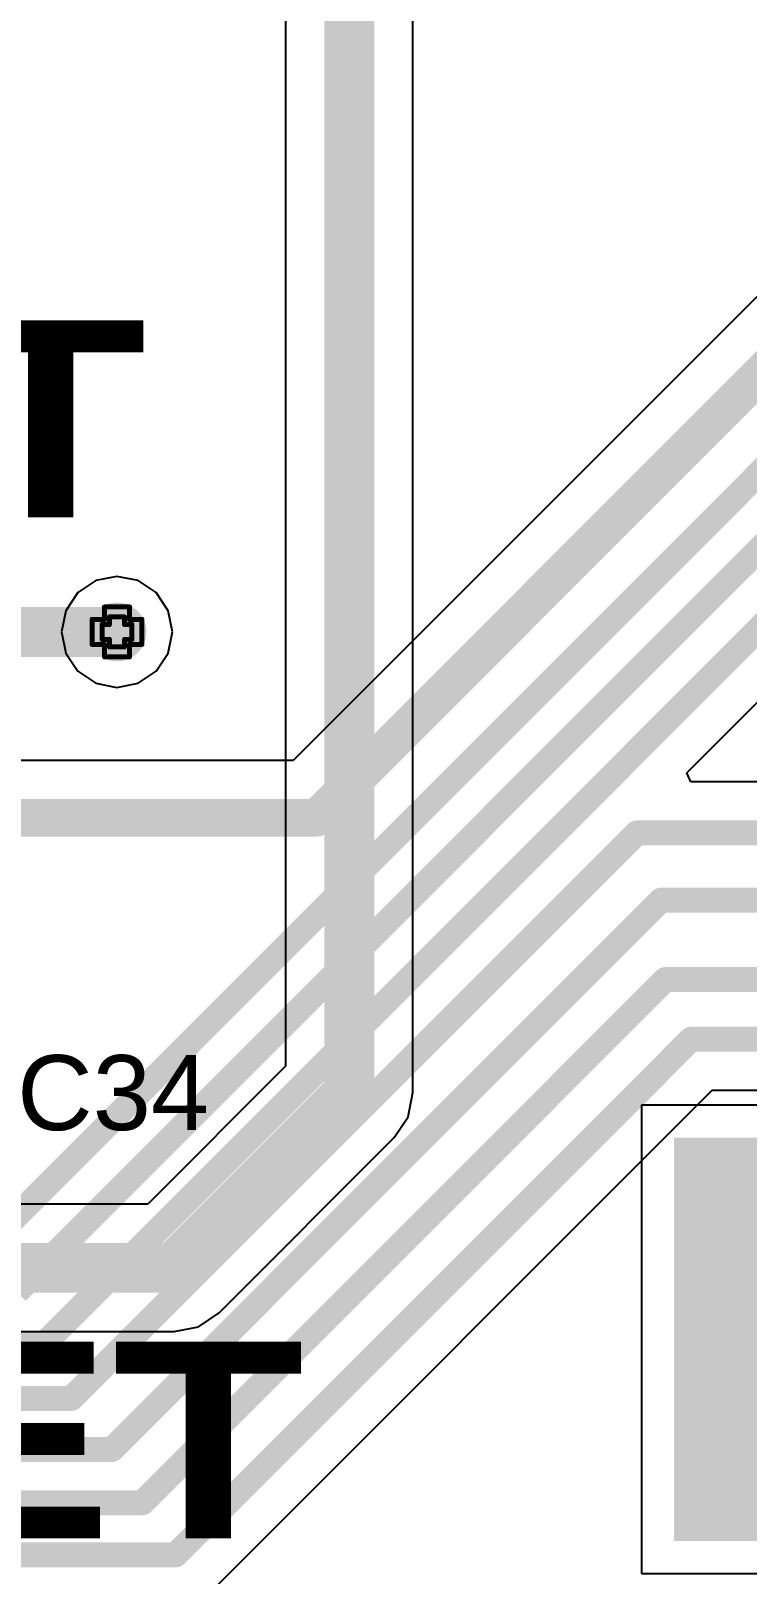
# Model space of a CAD drawing. Header units: inches. Extents: x 0 to 198, y 0 to 199.
# Drawn here: x 4.491 to 4.777, y 1.672 to 2.29 of the extents above; entities that cross this region are included whole.
import ezdxf

# ---------------------------------------------------------------- set-up
doc = ezdxf.new("R2010")
doc.units = ezdxf.units.IN
doc.header["$MEASUREMENT"] = 0
for name, color, linetype in [('Bottom Layer', 5, 'Continuous'), ('Bottom Solder', 6, 'Continuous'), ('Drill Drawing', 1, 'Continuous'), ('Layer 1', 16, 'Continuous'), ('Layer 2', 76, 'Continuous'), ('Multi-Layer', 9, 'Continuous'), ('Top Layer', 1, 'Continuous'), ('Top Overlay', 2, 'Continuous'), ('Top Solder', 216, 'Continuous'), ('Via Holes', 16, 'Continuous')]:
    doc.layers.add(name, color=color, linetype=linetype)
doc.styles.add('Arial', font='', dxfattribs={"height": 0.2})
doc.styles.add('Arial Black_Bold', font='', dxfattribs={"height": 0.2})
doc.styles.get('Arial').set_extended_font_data('Arial')
doc.styles.get('Arial Black_Bold').set_extended_font_data('Arial Black', bold=True)

# ---------------------------------------------------------------- blocks, each defined once
blk = doc.blocks.new('EC11E1820402_60')
at = {"layer": 'Bottom Layer'}
blk.add_hatch(color=5, dxfattribs=at).paths.add_polyline_path([(0.30512, -0.06889), (0.18701, -0.06889), (0.18701, 0.08859), (0.30512, 0.08859)])
at = {"layer": 'Bottom Solder'}
blk.add_hatch(color=6, dxfattribs=at).paths.add_polyline_path([(0.30712, -0.07089), (0.18501, -0.07089), (0.18501, 0.09059), (0.30712, 0.09059)])
at = {"layer": 'Layer 1'}
blk.add_hatch(color=16, dxfattribs=at).paths.add_polyline_path([(0.30512, -0.06889), (0.18701, -0.06889), (0.18701, 0.08859), (0.30512, 0.08859)])
at = {"layer": 'Layer 2'}
blk.add_hatch(color=76, dxfattribs=at).paths.add_polyline_path([(0.30512, -0.06889), (0.18701, -0.06889), (0.18701, 0.08859), (0.30512, 0.08859)])
at = {"layer": 'Multi-Layer'}
blk.add_hatch(color=9, dxfattribs=at).paths.add_polyline_path([(0.30512, -0.06889), (0.18701, -0.06889), (0.18701, 0.08859), (0.30512, 0.08859)])
at = {"layer": 'Top Layer'}
blk.add_hatch(color=1, dxfattribs=at).paths.add_polyline_path([(0.30512, -0.06889), (0.18701, -0.06889), (0.18701, 0.08859), (0.30512, 0.08859)])
at = {"layer": 'Top Solder'}
blk.add_hatch(color=216, dxfattribs=at).paths.add_polyline_path([(0.30712, -0.07089), (0.18501, -0.07089), (0.18501, 0.09059), (0.30712, 0.09059)])

msp = doc.modelspace()

# ---------------------------------------------------------------- hatches: boundary and pattern name
at = {"layer": 'Bottom Layer'}
h = msp.add_hatch(color=5, dxfattribs=at)
edge = h.paths.add_edge_path()
edge.add_arc((4.525, 2.04938), 0.01181, 0, 360)
at = {"layer": 'Layer 1'}
h = msp.add_hatch(color=16, dxfattribs=at)
edge = h.paths.add_edge_path()
edge.add_arc((4.525, 2.04938), 0.01181, 0, 360)
at = {"layer": 'Layer 2'}
h = msp.add_hatch(color=76, dxfattribs=at)
edge = h.paths.add_edge_path()
edge.add_arc((4.525, 2.04938), 0.01181, 0, 360)
at = {"layer": 'Top Layer'}
h = msp.add_hatch(color=1, dxfattribs=at)
edge = h.paths.add_edge_path()
edge.add_arc((4.525, 2.04938), 0.01181, 0, 360)
at = {"layer": 'Via Holes'}
h = msp.add_hatch(color=7, dxfattribs=at)
edge = h.paths.add_edge_path()
edge.add_arc((4.525, 2.04938), 0.00591, 0, 360)

# ---------------------------------------------------------------- linework, layer by layer
at = {"layer": 'Drill Drawing'}
for points in [[(4.52, 2.05438, 0.002, 0.002, 0), (4.52, 2.05938, 0.002, 0.002, 0)], [(4.52, 2.05938, 0.002, 0.002, 0), (4.53, 2.05938, 0.002, 0.002, 0)], [(4.53, 2.05438, 0.002, 0.002, 0), (4.53, 2.05938, 0.002, 0.002, 0)], [(4.515, 2.04438, 0.002, 0.002, 0), (4.515, 2.05438, 0.002, 0.002, 0)], [(4.515, 2.05438, 0.002, 0.002, 0), (4.52, 2.05438, 0.002, 0.002, 0)], [(4.519, 2.04638, 0.002, 0.002, 0), (4.519, 2.05238, 0.002, 0.002, 0)], [(4.519, 2.05238, 0.002, 0.002, 0), (4.522, 2.05238, 0.002, 0.002, 0)], [(4.522, 2.05238, 0.002, 0.002, 0), (4.522, 2.05538, 0.002, 0.002, 0)], [(4.522, 2.05538, 0.002, 0.002, 0), (4.528, 2.05538, 0.002, 0.002, 0)], [(4.528, 2.05238, 0.002, 0.002, 0), (4.528, 2.05538, 0.002, 0.002, 0)], [(4.528, 2.05238, 0.002, 0.002, 0), (4.531, 2.05238, 0.002, 0.002, 0)], [(4.53, 2.05438, 0.002, 0.002, 0), (4.535, 2.05438, 0.002, 0.002, 0)], [(4.531, 2.04638, 0.002, 0.002, 0), (4.531, 2.05238, 0.002, 0.002, 0)], [(4.535, 2.04438, 0.002, 0.002, 0), (4.535, 2.05438, 0.002, 0.002, 0)], [(4.515, 2.04438, 0.002, 0.002, 0), (4.52, 2.04438, 0.002, 0.002, 0)], [(4.519, 2.04638, 0.002, 0.002, 0), (4.522, 2.04638, 0.002, 0.002, 0)], [(4.52, 2.03938, 0.002, 0.002, 0), (4.52, 2.04438, 0.002, 0.002, 0)], [(4.522, 2.04338, 0.002, 0.002, 0), (4.522, 2.04638, 0.002, 0.002, 0)], [(4.528, 2.04638, 0.002, 0.002, 0), (4.531, 2.04638, 0.002, 0.002, 0)], [(4.528, 2.04338, 0.002, 0.002, 0), (4.528, 2.04638, 0.002, 0.002, 0)], [(4.53, 2.04438, 0.002, 0.002, 0), (4.535, 2.04438, 0.002, 0.002, 0)], [(4.53, 2.03938, 0.002, 0.002, 0), (4.53, 2.04438, 0.002, 0.002, 0)], [(4.52, 2.03938, 0.002, 0.002, 0), (4.53, 2.03938, 0.002, 0.002, 0)], [(4.522, 2.04338, 0.002, 0.002, 0), (4.528, 2.04338, 0.002, 0.002, 0)]]:
    msp.add_lwpolyline(points, format="xyseb", dxfattribs=at)
for points in [[(4.5195, 2.05938, 0.001, 0.001, 1), (4.5205, 2.05938, 0.001, 0.001, 1)], [(4.5195, 2.05938, 0.001, 0.001, 1), (4.5205, 2.05938, 0.001, 0.001, 1)], [(4.5295, 2.05938, 0.001, 0.001, 1), (4.5305, 2.05938, 0.001, 0.001, 1)], [(4.5295, 2.05938, 0.001, 0.001, 1), (4.5305, 2.05938, 0.001, 0.001, 1)], [(4.5145, 2.05438, 0.001, 0.001, 1), (4.5155, 2.05438, 0.001, 0.001, 1)], [(4.5145, 2.05438, 0.001, 0.001, 1), (4.5155, 2.05438, 0.001, 0.001, 1)], [(4.5185, 2.05238, 0.001, 0.001, 1), (4.5195, 2.05238, 0.001, 0.001, 1)], [(4.5185, 2.05238, 0.001, 0.001, 1), (4.5195, 2.05238, 0.001, 0.001, 1)], [(4.5195, 2.05438, 0.001, 0.001, 1), (4.5205, 2.05438, 0.001, 0.001, 1)], [(4.5195, 2.05438, 0.001, 0.001, 1), (4.5205, 2.05438, 0.001, 0.001, 1)], [(4.5215, 2.05538, 0.001, 0.001, 1), (4.5225, 2.05538, 0.001, 0.001, 1)], [(4.5215, 2.05538, 0.001, 0.001, 1), (4.5225, 2.05538, 0.001, 0.001, 1)], [(4.5215, 2.05238, 0.001, 0.001, 1), (4.5225, 2.05238, 0.001, 0.001, 1)], [(4.5215, 2.05238, 0.001, 0.001, 1), (4.5225, 2.05238, 0.001, 0.001, 1)], [(4.5275, 2.05538, 0.001, 0.001, 1), (4.5285, 2.05538, 0.001, 0.001, 1)], [(4.5275, 2.05538, 0.001, 0.001, 1), (4.5285, 2.05538, 0.001, 0.001, 1)], [(4.5275, 2.05238, 0.001, 0.001, 1), (4.5285, 2.05238, 0.001, 0.001, 1)], [(4.5275, 2.05238, 0.001, 0.001, 1), (4.5285, 2.05238, 0.001, 0.001, 1)], [(4.5295, 2.05438, 0.001, 0.001, 1), (4.5305, 2.05438, 0.001, 0.001, 1)], [(4.5295, 2.05438, 0.001, 0.001, 1), (4.5305, 2.05438, 0.001, 0.001, 1)], [(4.5305, 2.05238, 0.001, 0.001, 1), (4.5315, 2.05238, 0.001, 0.001, 1)], [(4.5305, 2.05238, 0.001, 0.001, 1), (4.5315, 2.05238, 0.001, 0.001, 1)], [(4.5345, 2.05438, 0.001, 0.001, 1), (4.5355, 2.05438, 0.001, 0.001, 1)], [(4.5345, 2.05438, 0.001, 0.001, 1), (4.5355, 2.05438, 0.001, 0.001, 1)], [(4.5145, 2.04438, 0.001, 0.001, 1), (4.5155, 2.04438, 0.001, 0.001, 1)], [(4.5145, 2.04438, 0.001, 0.001, 1), (4.5155, 2.04438, 0.001, 0.001, 1)], [(4.5185, 2.04638, 0.001, 0.001, 1), (4.5195, 2.04638, 0.001, 0.001, 1)], [(4.5185, 2.04638, 0.001, 0.001, 1), (4.5195, 2.04638, 0.001, 0.001, 1)], [(4.5195, 2.04438, 0.001, 0.001, 1), (4.5205, 2.04438, 0.001, 0.001, 1)], [(4.5195, 2.04438, 0.001, 0.001, 1), (4.5205, 2.04438, 0.001, 0.001, 1)], [(4.5215, 2.04638, 0.001, 0.001, 1), (4.5225, 2.04638, 0.001, 0.001, 1)], [(4.5215, 2.04638, 0.001, 0.001, 1), (4.5225, 2.04638, 0.001, 0.001, 1)], [(4.5275, 2.04638, 0.001, 0.001, 1), (4.5285, 2.04638, 0.001, 0.001, 1)], [(4.5275, 2.04638, 0.001, 0.001, 1), (4.5285, 2.04638, 0.001, 0.001, 1)], [(4.5295, 2.04438, 0.001, 0.001, 1), (4.5305, 2.04438, 0.001, 0.001, 1)], [(4.5295, 2.04438, 0.001, 0.001, 1), (4.5305, 2.04438, 0.001, 0.001, 1)], [(4.5305, 2.04638, 0.001, 0.001, 1), (4.5315, 2.04638, 0.001, 0.001, 1)], [(4.5305, 2.04638, 0.001, 0.001, 1), (4.5315, 2.04638, 0.001, 0.001, 1)], [(4.5345, 2.04438, 0.001, 0.001, 1), (4.5355, 2.04438, 0.001, 0.001, 1)], [(4.5345, 2.04438, 0.001, 0.001, 1), (4.5355, 2.04438, 0.001, 0.001, 1)], [(4.5195, 2.03938, 0.001, 0.001, 1), (4.5205, 2.03938, 0.001, 0.001, 1)], [(4.5195, 2.03938, 0.001, 0.001, 1), (4.5205, 2.03938, 0.001, 0.001, 1)], [(4.5215, 2.04338, 0.001, 0.001, 1), (4.5225, 2.04338, 0.001, 0.001, 1)], [(4.5215, 2.04338, 0.001, 0.001, 1), (4.5225, 2.04338, 0.001, 0.001, 1)], [(4.5275, 2.04338, 0.001, 0.001, 1), (4.5285, 2.04338, 0.001, 0.001, 1)], [(4.5275, 2.04338, 0.001, 0.001, 1), (4.5285, 2.04338, 0.001, 0.001, 1)], [(4.5295, 2.03938, 0.001, 0.001, 1), (4.5305, 2.03938, 0.001, 0.001, 1)], [(4.5295, 2.03938, 0.001, 0.001, 1), (4.5305, 2.03938, 0.001, 0.001, 1)]]:
    msp.add_lwpolyline(points, format="xyseb", close=True, dxfattribs=at)
at = {"layer": 'Layer 2'}
for p, q in [((4.59251, 2.38), (4.59251, 1.87556)), ((4.64349, 1.865), (4.64349, 2.36944)), ((4.51649, 2.06992), (4.50928, 2.0651)), ((4.525, 2.07162), (4.51649, 2.06992)), ((4.53351, 2.06992), (4.525, 2.07162)), ((4.54072, 2.0651), (4.53351, 2.06992)), ((4.50928, 2.0651), (4.50445, 2.05789)), ((4.54555, 2.05789), (4.54072, 2.0651)), ((4.50445, 2.05789), (4.50276, 2.04938)), ((4.54724, 2.04938), (4.54555, 2.05789)), ((4.50276, 2.04938), (4.50445, 2.04087)), ((4.54555, 2.04087), (4.54724, 2.04938)), ((4.50445, 2.04087), (4.50928, 2.03365)), ((4.54072, 2.03365), (4.54555, 2.04087)), ((4.50928, 2.03365), (4.51649, 2.02883)), ((4.53351, 2.02883), (4.54072, 2.03365)), ((4.51649, 2.02883), (4.525, 2.02714)), ((4.525, 2.02714), (4.53351, 2.02883)), ((4.59251, 1.87556), (4.53731, 1.82036)), ((4.64155, 1.85525), (4.64349, 1.865)), ((4.8831, 1.86002), (4.73499, 1.86002)), ((4.73499, 1.86002), (4.73499, 1.67254)), ((4.63602, 1.84698), (4.64155, 1.85525)), ((4.5659, 1.77685), (4.63602, 1.84698)), ((4.53731, 1.82036), (4.29876, 1.82036)), ((4.55763, 1.77132), (4.5659, 1.77685)), ((2.36585, 1.76938), (4.54787, 1.76938)), ((4.54787, 1.76938), (4.55763, 1.77132)), ((4.73499, 1.67254), (4.8831, 1.67254))]:
    msp.add_line(p, q, dxfattribs=at)
for points in [[(4.618, 1.865, 0.02, 0.02, 0), (4.618, 2.38, 0.02, 0.02, 0)], [(4.54787, 1.79487, 0.02, 0.02, 0), (4.618, 1.865, 0.02, 0.02, 0)], [(1.92513, 1.79487, 0.02, 0.02, 0), (4.54787, 1.79487, 0.02, 0.02, 0)]]:
    msp.add_lwpolyline(points, format="xyseb", dxfattribs=at)
for points in [[(4.613, 1.865, 0.01, 0.01, 1), (4.623, 1.865, 0.01, 0.01, 1)], [(4.613, 1.865, 0.01, 0.01, 1), (4.623, 1.865, 0.01, 0.01, 1)], [(4.54287, 1.79487, 0.01, 0.01, 1), (4.55287, 1.79487, 0.01, 0.01, 1)], [(4.54287, 1.79487, 0.01, 0.01, 1), (4.55287, 1.79487, 0.01, 0.01, 1)]]:
    msp.add_lwpolyline(points, format="xyseb", close=True, dxfattribs=at)
at = {"layer": 'Top Layer'}
for p, q in [((4.87093, 2.27337), (4.5955, 1.99794)), ((4.7532, 1.99302), (4.80134, 2.04117)), ((4.5955, 1.99794), (4.0995, 1.99794)), ((4.75473, 1.98933), (4.7532, 1.99302)), ((5.05403, 1.98933), (4.75473, 1.98933)), ((4.56291, 1.66558), (4.76333, 1.866)), ((4.76333, 1.866), (5.80977, 1.866))]:
    msp.add_line(p, q, dxfattribs=at)
for points in [[(4.47571, 1.80652, 0.01, 0.01, 0), (4.98903, 2.31984, 0.01, 0.01, 0)], [(4.48493, 1.78523, 0.01, 0.01, 0), (5.00025, 2.30055, 0.01, 0.01, 0)], [(4.605, 1.975, 0.015, 0.015, 0), (4.89387, 2.26387, 0.015, 0.015, 0)], [(4.49609, 1.76475, 0.01, 0.01, 0), (4.7929, 2.06156, 0.01, 0.01, 0)], [(4.45674, 2.04938, 0.02, 0.02, 0), (4.525, 2.04938, 0.02, 0.02, 0)], [(4.09, 1.975, 0.015, 0.015, 0), (4.605, 1.975, 0.015, 0.015, 0)], [(4.50683, 1.74264, 0.01, 0.01, 0), (4.73312, 1.96893, 0.01, 0.01, 0)], [(4.73312, 1.96893, 0.01, 0.01, 0), (5.06247, 1.96893, 0.01, 0.01, 0)], [(4.52295, 1.72216, 0.01, 0.01, 0), (4.74279, 1.942, 0.01, 0.01, 0)], [(4.74279, 1.942, 0.01, 0.01, 0), (5.155, 1.942, 0.01, 0.01, 0)], [(4.53519, 1.70087, 0.01, 0.01, 0), (4.74457, 1.91025, 0.01, 0.01, 0)], [(4.74457, 1.91025, 0.01, 0.01, 0), (5.90673, 1.91025, 0.01, 0.01, 0)], [(4.54849, 1.68, 0.01, 0.01, 0), (4.75488, 1.88639, 0.01, 0.01, 0)], [(4.75488, 1.88639, 0.01, 0.01, 0), (5.81822, 1.88639, 0.01, 0.01, 0)], [(3.71022, 1.76475, 0.01, 0.01, 0), (4.49609, 1.76475, 0.01, 0.01, 0)], [(3.66119, 1.74264, 0.01, 0.01, 0), (4.50683, 1.74264, 0.01, 0.01, 0)], [(3.61183, 1.72216, 0.01, 0.01, 0), (4.52295, 1.72216, 0.01, 0.01, 0)], [(3.5855, 1.70087, 0.01, 0.01, 0), (4.53519, 1.70087, 0.01, 0.01, 0)], [(3.57051, 1.68, 0.01, 0.01, 0), (4.54849, 1.68, 0.01, 0.01, 0)]]:
    msp.add_lwpolyline(points, format="xyseb", dxfattribs=at)
for points in [[(4.52, 2.04938, 0.01, 0.01, 1), (4.53, 2.04938, 0.01, 0.01, 1)], [(4.60125, 1.975, 0.0075, 0.0075, 1), (4.60875, 1.975, 0.0075, 0.0075, 1)], [(4.60125, 1.975, 0.0075, 0.0075, 1), (4.60875, 1.975, 0.0075, 0.0075, 1)], [(4.73062, 1.96893, 0.005, 0.005, 1), (4.73562, 1.96893, 0.005, 0.005, 1)], [(4.73062, 1.96893, 0.005, 0.005, 1), (4.73562, 1.96893, 0.005, 0.005, 1)], [(4.74029, 1.942, 0.005, 0.005, 1), (4.74529, 1.942, 0.005, 0.005, 1)], [(4.74029, 1.942, 0.005, 0.005, 1), (4.74529, 1.942, 0.005, 0.005, 1)], [(4.74207, 1.91025, 0.005, 0.005, 1), (4.74707, 1.91025, 0.005, 0.005, 1)], [(4.74207, 1.91025, 0.005, 0.005, 1), (4.74707, 1.91025, 0.005, 0.005, 1)], [(4.75238, 1.88639, 0.005, 0.005, 1), (4.75738, 1.88639, 0.005, 0.005, 1)], [(4.75238, 1.88639, 0.005, 0.005, 1), (4.75738, 1.88639, 0.005, 0.005, 1)], [(4.49359, 1.76475, 0.005, 0.005, 1), (4.49859, 1.76475, 0.005, 0.005, 1)], [(4.49359, 1.76475, 0.005, 0.005, 1), (4.49859, 1.76475, 0.005, 0.005, 1)], [(4.50433, 1.74264, 0.005, 0.005, 1), (4.50933, 1.74264, 0.005, 0.005, 1)], [(4.50433, 1.74264, 0.005, 0.005, 1), (4.50933, 1.74264, 0.005, 0.005, 1)], [(4.52045, 1.72216, 0.005, 0.005, 1), (4.52545, 1.72216, 0.005, 0.005, 1)], [(4.52045, 1.72216, 0.005, 0.005, 1), (4.52545, 1.72216, 0.005, 0.005, 1)], [(4.53269, 1.70087, 0.005, 0.005, 1), (4.53769, 1.70087, 0.005, 0.005, 1)], [(4.53269, 1.70087, 0.005, 0.005, 1), (4.53769, 1.70087, 0.005, 0.005, 1)], [(4.54599, 1.68, 0.005, 0.005, 1), (4.55099, 1.68, 0.005, 0.005, 1)], [(4.54599, 1.68, 0.005, 0.005, 1), (4.55099, 1.68, 0.005, 0.005, 1)]]:
    msp.add_lwpolyline(points, format="xyseb", close=True, dxfattribs=at)

# ---------------------------------------------------------------- block references
at = {"rotation": 180}
msp.add_blockref('EC11E1820402_60', (5.0551, 1.77613), dxfattribs=at)

# ---------------------------------------------------------------- texts
at = {"layer": 'Top Overlay', "style": 'Arial Black_Bold'}
for s, p in [('BOOT', (4.17328, 2.09529)), ('RESET', (4.18032, 1.68655))]:
    msp.add_text(s, height=0.07874, rotation=360, dxfattribs=at).set_placement(p)
at = {"layer": 'Top Overlay', "style": 'Arial'}
msp.add_text('C34', height=0.03, dxfattribs=at).set_placement((4.48501, 1.85))

doc.saveas('drawing.dxf')
